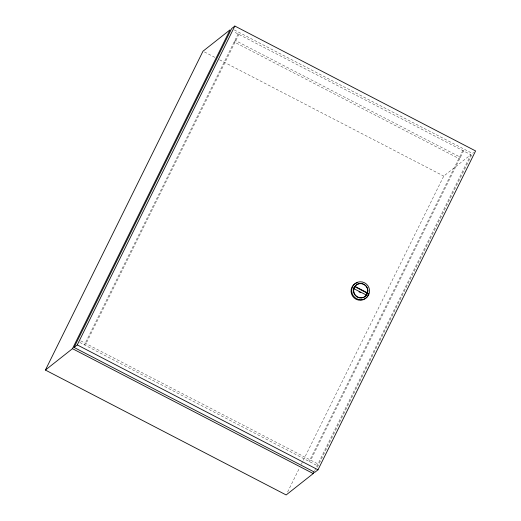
<?xml version="1.0" encoding="UTF-8"?>
<svg xmlns="http://www.w3.org/2000/svg" width="521" height="521" viewBox="0 0 521 521"><rect width="100%" height="100%" fill="white"/><g stroke="black" fill="none" stroke-linecap="round" stroke-linejoin="round"><path stroke-width="0.39" stroke-dasharray="2.6 1.95" d="M238.09 33.989L84.441 344.869L86.037 343.613L239.686 32.725M287.599 492.032L299.497 467.956M301.301 464.302L443.742 176.091L470.815 154.711L234.079 31.905M462.791 150.549L309.142 461.437L310.731 460.18L464.38 149.293M314.658 470.671L470.815 154.711M317.328 467.239L472.41 153.454L473.68 152.451M234.333 29.951L472.41 153.454M204.44 51.95L215.251 57.557M219.575 59.804L443.742 176.091M80.683 340.838L318.754 464.341M79.765 342.44L317.165 465.598M235.746 40.697L234.15 41.96L458.851 158.521L460.44 157.264L235.746 40.697"/><path stroke-width="0.78" d="M361.789 297.895A7.261 7.079 51.7 0 1 353.733 288.66L354.762 286.583L353.733 288.66L366.517 295.088L367.67 292.75L367.188 293.128L354.625 286.609L355.048 286.205L353.414 288.914L355.778 285.378A7.261 7.079 51.7 0 1 367.67 292.75L365.625 296.032A7.261 7.079 51.7 0 1 362.401 297.778M45.405 370.06L202.995 51.201L230.067 29.821L72.478 348.679L45.405 370.06L286.153 494.95L313.225 473.569L313.942 472.124M74.073 347.422L231.663 28.564L234.847 26.05L475.595 150.94L318.005 469.799L314.821 472.313L74.073 347.422L77.258 344.909L234.847 26.05M367.188 293.128L366.165 295.205L366.641 294.834M359.002 291.812L360.395 292.535M77.258 344.909L318.005 469.799M72.478 348.679L313.225 473.569M368.757 293.232A9.078 8.85 51.7 0 1 354.104 297.895A9.078 8.85 51.7 0 1 357.093 282.695M365.781 295.908A7.261 7.079 51.7 0 1 353.889 288.536M355.615 285.508L354.938 286.355L367.507 292.874A7.261 7.079 51.7 0 0 355.615 285.508M351.701 291.148A9.078 8.85 51.7 0 0 365.599 298.357A9.078 8.85 51.7 0 0 364.563 282.799A9.078 8.85 51.7 0 0 351.701 291.148"/></g></svg>
